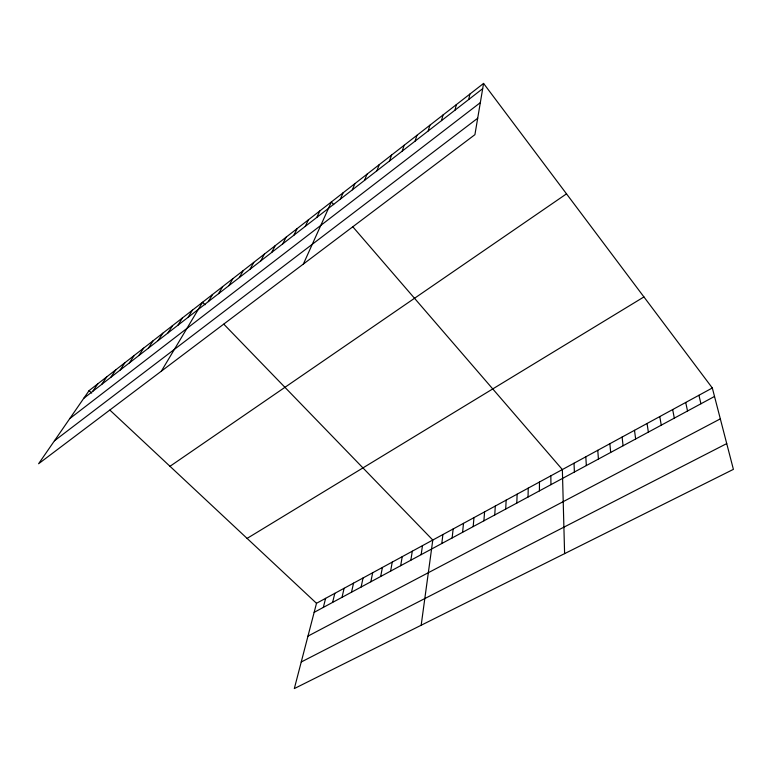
<?xml version="1.0" encoding="UTF-8"?>
<svg xmlns="http://www.w3.org/2000/svg" width="772" height="772" viewBox="0 0 772 772"><rect width="100%" height="100%" fill="white"/><g stroke="black" fill="none" stroke-linecap="round" stroke-linejoin="round"><path stroke-width="1.16" d="M539.425 490.876L539.464 482.017M528.058 497.004L528.222 488.136M516.815 503.064L517.115 494.177M505.718 509.057L506.142 500.14M494.746 514.972L495.296 506.046M483.899 520.82L484.575 511.875M473.188 526.591L473.969 517.645M462.602 532.304L463.499 523.339M452.131 537.949L453.145 528.974M441.787 543.527L442.906 534.542M421.174 625.243L432.783 540.043L223.832 324.192M421.145 554.663L422.477 545.659M410.849 560.211L412.287 551.198M483.571 83.424L474.915 134.666L38.6 463.75L89.069 390.632L483.571 83.424L712.324 387.988L733.4 469.357L294.325 688.576L316.501 603.299L712.324 387.988M400.678 565.702L402.212 556.68M390.613 571.126L392.253 562.093M380.673 576.481L382.41 567.449M468.758 99.472L469.839 94.116M370.84 581.789L372.673 572.747M361.122 587.029L363.052 577.977M351.521 592.211L353.537 583.159M455.036 110.126L456.31 104.654M342.015 597.335L344.119 588.274M332.626 602.401L334.816 593.34M323.333 607.41L325.61 598.348M441.526 120.615L442.983 115.028M428.219 130.941L429.859 125.257M415.104 141.122L416.919 135.332M402.183 151.148L404.161 145.261M389.455 161.039L391.597 155.047M376.9 170.776L379.206 164.697M364.538 180.378L366.999 174.202M352.341 189.835L354.956 183.582M340.327 199.166L343.077 192.826M303.357 264.063L331.371 201.946L333.687 204.628M316.79 217.434L319.82 210.939M305.268 226.379L308.433 219.808M293.91 235.199L297.201 228.551M282.697 243.894L286.123 237.187M271.647 252.483L275.189 245.699M260.743 260.946L264.4 254.104M249.983 269.293L253.756 262.393M239.368 277.534L243.248 270.567M228.888 285.669L232.883 278.644M218.553 293.688L222.645 286.615M208.353 301.611L212.551 294.479M161.367 371.149L202.573 302.238L205.043 304.786M188.04 317.379L192.431 310.141M177.936 325.224L182.424 317.939M167.958 332.964L172.542 325.63M158.115 340.606L162.795 333.224M148.407 348.143L153.165 340.722M138.815 355.583L143.66 348.124M129.349 362.937L134.28 355.429M119.998 370.193L125.006 362.647M110.772 377.354L115.858 369.769M101.653 384.427L106.816 376.813M92.65 391.414L97.89 383.761M83.762 398.313L482.683 88.664M69.779 418.578L480.329 102.628M54.455 440.783L477.694 118.222M169.994 466.298L566.513 193.849M247.098 538.402L643.935 296.93M314.146 612.36L714.515 396.451M307.96 636.128L720.324 418.868M301.234 662L726.722 443.591M89.069 390.632L91.685 393.083M109.904 410.115L316.501 603.299M352.881 226.871L562.363 469.569L564.602 553.64M698.93 395.274L700.937 403.775M685.71 402.463L687.534 411.003M672.663 409.565L674.313 418.135M659.78 416.571L661.257 425.179M647.061 423.49L648.364 432.127M634.507 430.322L635.645 438.988M622.107 437.068L623.081 445.762M609.861 443.726L610.681 452.45M597.76 450.308L598.435 459.05M585.813 456.802L586.334 465.574M574.021 463.219L574.397 472.02M550.841 475.832L550.938 484.662"/></g></svg>
